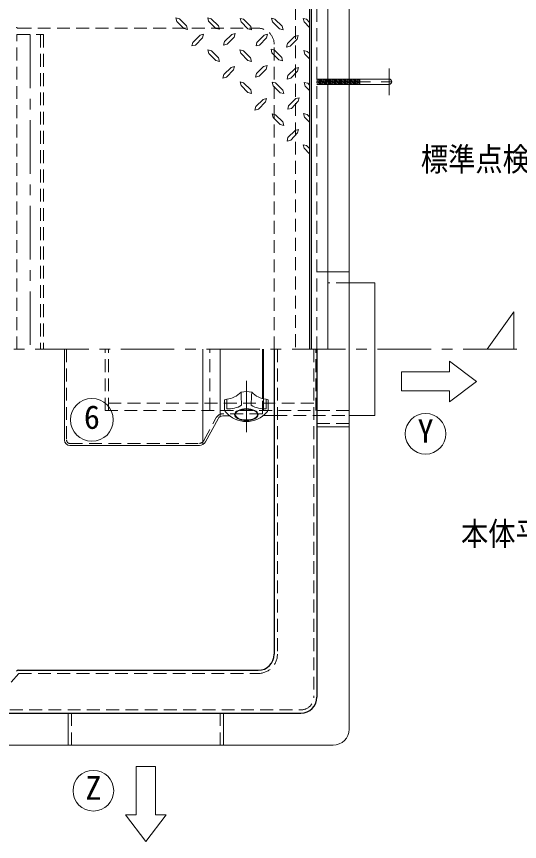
# Model space of a CAD drawing. Units: millimetres at full size, sheet at 1:10; details may follow other scales. Extents: x -2115 to 1935, y -1423 to 1387.
# Drawn here: x 89 to 559, y 227 to 998 of the extents above; entities that cross this region are included whole.
import ezdxf
from ezdxf.enums import TextEntityAlignment as Align

# ---------------------------------------------------------------- set-up
doc = ezdxf.new("R2010")
doc.units = ezdxf.units.MM
doc.header["$LTSCALE"] = 10
doc.linetypes.add('CHAIN1', pattern=[8, 5, -1, 1, -1])
doc.linetypes.add('DASHED1', pattern=[1.8, 1.2, -0.6])
doc.layers.add('0-0____1', color=4, linetype='Continuous', lineweight=9)
doc.styles.add('ＭＳ ゴシック', font='')
doc.styles.get('ＭＳ ゴシック').set_extended_font_data('MS Gothic')

msp = doc.modelspace()

# ---------------------------------------------------------------- linework, layer by layer
at = {"layer": '0-0____1', "color": 7, "lineweight": 18}
for p, q in [((399.94, 1041.76), (399.94, 939.26)), ((379.94, 1036.76), (379.94, 686.76)), ((364.94, 1021.76), (364.94, 686.76)), ((437.34, 939.26), (379.94, 939.26)), ((437.34, 934.26), (379.94, 934.26)), ((399.94, 934.26), (399.94, 331.76)), ((399.94, 759.26), (379.94, 759.26)), ((133.94, 686.76), (133.94, 601.77)), ((318.94, 686.76), (318.94, 640.67)), ((319.94, 640.41), (319.94, 686.76)), ((285.57, 640.01), (285.57, 631.13)), ((322.31, 640.01), (322.31, 631.13)), ((283.57, 639.48), (283.57, 631.24)), ((324.31, 639.48), (324.31, 631.24)), ((329.94, 624.76), (319.75, 624.76)), ((319.94, 624.91), (319.94, 624.76)), ((423.94, 624.76), (399.94, 624.76)), ((277.52, 621.88), (265.81, 600.41)), ((281.91, 624.48), (288.48, 624.48)), ((399.94, 614.26), (369.94, 614.26)), ((138.94, 596.77), (260.05, 596.77)), ((137.44, 316.76), (137.44, 346.76)), ((282.44, 346.76), (282.44, 316.76)), ((-1225.06, 316.76), (384.94, 316.76))]:
    msp.add_line(p, q, dxfattribs=at)
at = {"layer": '0-0____1', "color": 5, "lineweight": 25}
for p, q in [((362.94, 1020.76), (362.94, 686.76)), ((329.94, 686.76), (329.94, 401.76)), ((369.94, 686.76), (369.94, 361.76)), ((90.98, 386.76), (314.94, 386.76)), ((-1195.06, 346.76), (354.94, 346.76))]:
    msp.add_line(p, q, dxfattribs=at)
at = {"layer": '0-0____1', "linetype": 'DASHED1'}
for p, q in [((369.94, 686.76), (369.94, 1011.76)), ((349.94, 1006.76), (349.94, 686.76)), ((90.98, 986.76), (314.94, 986.76)), ((111.44, 980.76), (111.44, 686.76)), ((329.94, 686.76), (329.94, 971.76)), ((379.94, 939.26), (369.94, 939.26)), ((369.94, 935.5), (370.25, 939.26)), ((379.94, 934.26), (369.94, 934.26)), ((370.84, 934.26), (371.25, 939.26)), ((371.84, 934.26), (372.25, 939.26)), ((372.85, 934.26), (373.26, 939.26)), ((373.85, 934.26), (374.26, 939.26)), ((374.85, 934.26), (375.26, 939.26)), ((375.86, 934.26), (376.27, 939.26)), ((376.86, 934.26), (377.27, 939.26)), ((377.86, 934.26), (378.27, 939.26)), ((378.87, 934.26), (379.28, 939.26)), ((379.87, 934.26), (379.94, 935.09)), ((379.94, 759.26), (369.94, 759.26)), ((399.94, 748.76), (379.94, 748.76)), ((135.94, 686.76), (135.94, 601.77)), ((171.94, 629.48), (171.94, 686.76)), ((174.94, 629.48), (174.94, 686.76)), ((269.94, 629.48), (269.94, 686.76)), ((368.94, 629.48), (368.94, 686.76)), ((318.94, 626.48), (318.94, 640.67)), ((319.94, 629.48), (319.94, 640.41)), ((174.94, 636.48), (368.94, 636.48)), ((171.94, 629.48), (399.94, 629.48)), ((318.94, 626.48), (281.91, 626.48)), ((329.94, 624.76), (399.94, 624.76)), ((264.05, 601.36), (275.76, 622.84)), ((399.94, 617.26), (369.94, 617.26)), ((138.94, 598.77), (259.99, 598.77)), ((140.44, 316.76), (140.44, 346.76)), ((279.44, 346.76), (279.44, 316.76))]:
    msp.add_line(p, q, dxfattribs=at)
at = {"layer": '0-0____1'}
for p, q in [((241.4, 995.66), (238.15, 996.5)), ((238.99, 993.14), (238.15, 996.5)), ((241.4, 995.66), (248.02, 988.94)), ((268.7, 993.25), (267.86, 996.61)), ((271.12, 995.66), (267.86, 996.61)), ((271.12, 995.66), (277.84, 989.05)), ((301.36, 995.14), (298, 995.98)), ((298.94, 992.62), (298, 995.98)), ((301.36, 995.14), (307.97, 988.52)), ((328.24, 992.83), (327.29, 996.19)), ((330.65, 995.24), (327.29, 996.19)), ((330.65, 995.24), (337.27, 988.63)), ((360.26, 995.14), (356.9, 995.98)), ((357.85, 992.62), (356.9, 995.98)), ((360.26, 995.14), (362.94, 992.08)), ((238.99, 993.14), (245.6, 986.53)), ((268.7, 993.25), (275.32, 986.63)), ((277.84, 989.05), (278.68, 985.79)), ((298.94, 992.62), (305.45, 986.11)), ((307.97, 988.52), (308.81, 985.16)), ((328.24, 992.83), (334.85, 986.21)), ((337.27, 988.63), (338.21, 985.37)), ((357.85, 992.62), (362.94, 987.53)), ((254, 973.51), (260.62, 980.23)), ((260.62, 980.23), (263.87, 981.07)), ((263.87, 981.07), (263.03, 977.71)), ((278.68, 985.79), (275.32, 986.63)), ((283.61, 974.24), (290.23, 980.86)), ((290.23, 980.86), (293.48, 981.8)), ((293.48, 981.8), (292.64, 978.44)), ((308.81, 985.16), (305.45, 986.11)), ((313.85, 973.51), (320.47, 980.23)), ((320.47, 980.23), (323.83, 981.07)), ((323.83, 981.07), (322.88, 977.71)), ((338.21, 985.37), (334.85, 986.21)), ((349.03, 978.97), (352.28, 979.91)), ((352.28, 979.91), (351.44, 976.55)), ((254, 973.51), (253.06, 970.25)), ((256.42, 971.09), (263.03, 977.71)), ((283.61, 974.24), (282.67, 970.88)), ((286.03, 971.83), (282.67, 970.88)), ((286.03, 971.83), (292.64, 978.44)), ((313.85, 973.51), (313.01, 970.25)), ((316.37, 971.09), (322.88, 977.71)), ((342.41, 972.35), (341.47, 968.99)), ((342.41, 972.35), (349.03, 978.97)), ((344.83, 969.94), (351.44, 976.55)), ((256.42, 971.09), (253.06, 970.25)), ((271.33, 965.63), (268.07, 966.58)), ((268.91, 963.22), (268.07, 966.58)), ((271.33, 965.63), (278.05, 959.02)), ((301.15, 965.74), (297.79, 966.68)), ((298.73, 963.32), (297.79, 966.68)), ((301.15, 965.74), (307.76, 959.12)), ((316.37, 971.09), (313.01, 970.25)), ((330.23, 966.16), (326.98, 967.1)), ((327.82, 963.74), (326.98, 967.1)), ((327.82, 963.74), (334.43, 957.13)), ((330.23, 966.16), (336.95, 959.54)), ((344.83, 969.94), (341.47, 968.99)), ((360.89, 965.11), (357.53, 965.95)), ((358.48, 962.59), (357.53, 965.95)), ((360.89, 965.11), (362.94, 963.06)), ((268.91, 963.22), (275.53, 956.6)), ((278.89, 955.76), (275.53, 956.6)), ((278.05, 959.02), (278.89, 955.76)), ((298.73, 963.32), (305.35, 956.71)), ((308.71, 955.76), (305.35, 956.71)), ((307.76, 959.12), (308.71, 955.76)), ((337.79, 956.18), (334.43, 957.13)), ((336.95, 959.54), (337.79, 956.18)), ((358.48, 962.59), (362.94, 958.13)), ((313.43, 944.42), (320.05, 951.04)), ((315.85, 942.01), (322.46, 948.62)), ((342.83, 942.53), (349.45, 949.25)), ((349.45, 949.25), (352.81, 950.09)), ((352.81, 950.09), (351.86, 946.73)), ((282.98, 943.58), (282.04, 940.22)), ((285.4, 941.17), (282.04, 940.22)), ((285.4, 941.17), (292.01, 947.78)), ((313.43, 944.42), (312.49, 941.06)), ((315.85, 942.01), (312.49, 941.06)), ((342.83, 942.53), (341.99, 939.28)), ((345.35, 940.12), (351.86, 946.73)), ((298.94, 933.29), (298, 936.65)), ((301.36, 935.71), (298, 936.65)), ((298.94, 933.29), (305.45, 926.68)), ((301.36, 935.71), (307.97, 929.09)), ((331.28, 935.6), (328.03, 936.44)), ((328.87, 933.08), (328.03, 936.44)), ((328.87, 933.08), (335.48, 926.47)), ((331.28, 935.6), (338, 928.88)), ((345.35, 940.12), (341.99, 939.28)), ((358.79, 932.77), (357.95, 936.13)), ((361.31, 935.29), (357.95, 936.13)), ((361.31, 935.29), (362.94, 933.66)), ((379.94, 935.09), (380.28, 939.26)), ((380.87, 934.26), (381.28, 939.26)), ((381.88, 934.26), (382.29, 939.26)), ((382.88, 934.26), (383.29, 939.26)), ((383.88, 934.26), (384.29, 939.26)), ((384.89, 934.26), (385.3, 939.26)), ((385.89, 934.26), (386.3, 939.26)), ((386.89, 934.26), (387.3, 939.26)), ((387.9, 934.26), (388.31, 939.26)), ((388.9, 934.26), (389.31, 939.26)), ((389.9, 934.26), (390.31, 939.26)), ((390.91, 934.26), (391.32, 939.26)), ((391.91, 934.26), (392.32, 939.26)), ((392.91, 934.26), (393.32, 939.26)), ((393.92, 934.26), (394.33, 939.26)), ((394.92, 934.26), (395.33, 939.26)), ((395.92, 934.26), (396.33, 939.26)), ((396.93, 934.26), (397.34, 939.26)), ((397.93, 934.26), (398.34, 939.26)), ((398.93, 934.26), (399.34, 939.26)), ((399.94, 934.26), (400.35, 939.26)), ((400.94, 934.26), (401.35, 939.26)), ((401.94, 934.26), (402.35, 939.26)), ((402.95, 934.26), (403.36, 939.26)), ((403.95, 934.26), (404.36, 939.26)), ((404.95, 934.26), (405.36, 939.26)), ((405.96, 934.26), (406.37, 939.26)), ((406.96, 934.26), (407.37, 939.26)), ((407.96, 934.26), (408.37, 939.26)), ((408.97, 934.26), (409.38, 939.26)), ((409.84, 939.26), (409.84, 934.26)), ((308.81, 925.73), (305.45, 926.68)), ((307.97, 929.09), (308.81, 925.73)), ((338.84, 925.63), (335.48, 926.47)), ((338, 928.88), (338.84, 925.63)), ((358.79, 932.77), (362.94, 928.62)), ((312.91, 913.66), (319.52, 920.27)), ((315.32, 911.24), (321.94, 917.86)), ((343.46, 914.29), (350.08, 921.01)), ((345.98, 911.87), (352.49, 918.49)), ((350.08, 921.01), (353.44, 921.85)), ((353.44, 921.85), (352.49, 918.49)), ((312.91, 913.66), (311.96, 910.3)), ((315.32, 911.24), (311.96, 910.3)), ((343.46, 914.29), (342.62, 911.03)), ((345.98, 911.87), (342.62, 911.03)), ((331.28, 905.78), (327.92, 906.62)), ((328.87, 903.26), (327.92, 906.62)), ((328.87, 903.26), (335.48, 896.75)), ((331.28, 905.78), (337.9, 899.17)), ((358.37, 903.68), (357.43, 907.04)), ((360.79, 906.2), (357.43, 907.04)), ((358.37, 903.68), (362.94, 898.93)), ((360.79, 906.2), (362.94, 904.05)), ((338.84, 895.81), (335.48, 896.75)), ((337.9, 899.17), (338.84, 895.81)), ((342.83, 884.68), (349.45, 891.29)), ((345.35, 882.26), (351.86, 888.88)), ((349.45, 891.29), (352.81, 892.24)), ((352.81, 892.24), (351.86, 888.88)), ((342.83, 884.68), (341.99, 881.32)), ((345.35, 882.26), (341.99, 881.32)), ((357.85, 874.6), (356.9, 877.96)), ((360.26, 877.12), (356.9, 877.96)), ((357.85, 874.6), (362.94, 869.3)), ((360.26, 877.12), (362.94, 874.44)), ((263.24, 597.74), (263.24, 686.76)), ((279.36, 686.76), (279.36, 623.78)), ((493.94, 675.76), (493.94, 665.76)), ((518.94, 656.76), (493.94, 675.76)), ((518.94, 656.76), (493.94, 637.76)), ((493.94, 637.76), (493.94, 647.76)), ((190.94, 251.76), (200.94, 251.76)), ((209.94, 226.76), (190.94, 251.76)), ((209.94, 226.76), (228.94, 251.76)), ((228.94, 251.76), (218.94, 251.76))]:
    msp.add_line(p, q, dxfattribs=at)
at = {"layer": '0-0____1', "color": 7, "linetype": 'DASHED1', "lineweight": 18}
for p, q in [((89.44, 686.76), (89.44, 980.76)), ((89.44, 980.76), (114.44, 980.76)), ((114.44, 980.76), (114.44, 686.76)), ((332.94, 686.76), (332.94, 401.76)), ((366.94, 686.76), (366.94, 361.76)), ((84.07, 375.63), (91.2, 383.76)), ((91.2, 383.76), (314.94, 383.76)), ((-1195.06, 349.76), (354.94, 349.76))]:
    msp.add_line(p, q, dxfattribs=at)
at = {"layer": '0-0____1', "linetype": 'CHAIN1'}
for p, q in [((101.94, 980.76), (101.94, 686.76)), ((437.34, 949.26), (437.34, 924.26)), ((369.94, 936.76), (449.84, 936.76)), ((553.94, 721.76), (528.94, 686.76)), ((553.94, 721.76), (553.94, 686.76)), ((-1333.39, 686.76), (744.94, 686.76)), ((303.94, 657.22), (303.94, 609.22))]:
    msp.add_line(p, q, dxfattribs=at)
at = {"layer": '0-0____1'}
for points in [[(248.02, 988.94), (248.96, 985.69), (245.6, 986.53)], [(282.98, 943.58), (289.6, 950.2), (292.85, 951.14), (292.01, 947.78)], [(320.05, 951.04), (323.41, 951.88), (322.46, 948.62)], [(319.52, 920.27), (322.88, 921.11), (321.94, 917.86)], [(493.94, 665.76), (448.94, 665.76), (448.94, 656.76)], [(493.94, 647.76), (448.94, 647.76), (448.94, 656.76)], [(200.94, 251.76), (200.94, 296.76), (209.94, 296.76)], [(218.94, 251.76), (218.94, 296.76), (209.94, 296.76)]]:
    msp.add_lwpolyline(points, dxfattribs=at)
at = {"layer": '0-0____1', "color": 7, "lineweight": 18}
msp.add_lwpolyline([(423.94, 624.76), (423.94, 748.76), (399.94, 748.76)], dxfattribs=at)
for centre, radius in [((159.59, 620.77), 20), ((471.44, 607.76), 19), ((160.94, 274.26), 19)]:
    msp.add_circle(centre, radius, dxfattribs=at)
at = {"layer": '0-0____1', "linetype": 'DASHED1'}
for centre, radius, start, end in [((90.98, 989.26), 2.5, 221.25117, 270), ((314.94, 971.76), 15, 0, 90), ((281.91, 619.48), 7, 90, 151.38954), ((138.94, 601.77), 3, 180, 270), ((259.66, 603.76), 5, 273.76262, 331.38954)]:
    msp.add_arc(centre, radius, start, end, dxfattribs=at)
at = {"layer": '0-0____1', "color": 7, "lineweight": 18}
for centre, radius, start, end in [((437.34, 936.76), 2.5, 270, 90), ((286.57, 632.11), 7.97, 97.24301, 112.15352), ((283.06, 661.83), 21.97, 276.56165, 316.29764), ((303.94, 624.89), 22.33, 77.05918, 102.94082), ((-343.35, 614.37), 643.1, 1.7816, 2.87754), ((951.23, 614.37), 643.1, 177.12246, 178.2184), ((324.82, 661.83), 21.97, 223.70236, 263.43835), ((321.3, 632.11), 7.97, 67.84648, 82.75699), ((287.19, 655.56), 24.48, 266.20738, 300.02241), ((320.69, 655.56), 24.48, 239.97759, 273.79262), ((288.57, 631.24), 5, 180, 220.94225), ((303.94, 644.57), 25.35, 220.94225, 319.05775), ((319.31, 631.24), 5, 319.05775, 0), ((281.91, 619.48), 5, 90, 151.38954), ((138.94, 601.77), 5, 180, 270), ((259.66, 603.76), 7, 273.17983, 331.38954), ((384.94, 331.76), 15, 270, 0)]:
    msp.add_arc(centre, radius, start, end, dxfattribs=at)
at = {"layer": '0-0____1', "color": 5, "lineweight": 25}
for centre, radius, start, end in [((314.94, 401.76), 15, 270, 0), ((90.98, 384.26), 2.5, 90, 138.74883), ((354.94, 361.76), 15, 270, 0)]:
    msp.add_arc(centre, radius, start, end, dxfattribs=at)
at = {"layer": '0-0____1', "color": 7, "linetype": 'DASHED1', "lineweight": 18}
for centre, radius in [((314.94, 401.76), 18), ((354.94, 361.76), 12)]:
    msp.add_arc(centre, radius, 270, 0, dxfattribs=at)
at = {"layer": '0-0____1', "color": 7, "lineweight": 18}
for major_axis, ratio in [((11, 0), 0.5), ((10.5, 0), 0.47619)]:
    msp.add_ellipse((303.94, 625.72), major_axis=major_axis, ratio=ratio, dxfattribs=at)

# ---------------------------------------------------------------- texts
at = {"layer": '0-0____1', "color": 7, "style": 'ＭＳ ゴシック', "width": 0.85}
for s, p in [('標準点検蓋伏せ図', (467.01, 846.76)), ('本体平面図', (504.51, 496.76))]:
    msp.add_text(s, height=21.99, dxfattribs=at).set_placement(p, align=Align.BOTTOM_LEFT)
at = {"layer": '0-0____1', "color": 7, "style": 'ＭＳ ゴシック'}
for s, p in [('6', (152.09, 605.77)), ('Y', (463.94, 592.76)), ('Z', (153.44, 259.26))]:
    msp.add_text(s, height=21.99, dxfattribs=at).set_placement(p, align=Align.BOTTOM_LEFT)

doc.saveas('drawing.dxf')
